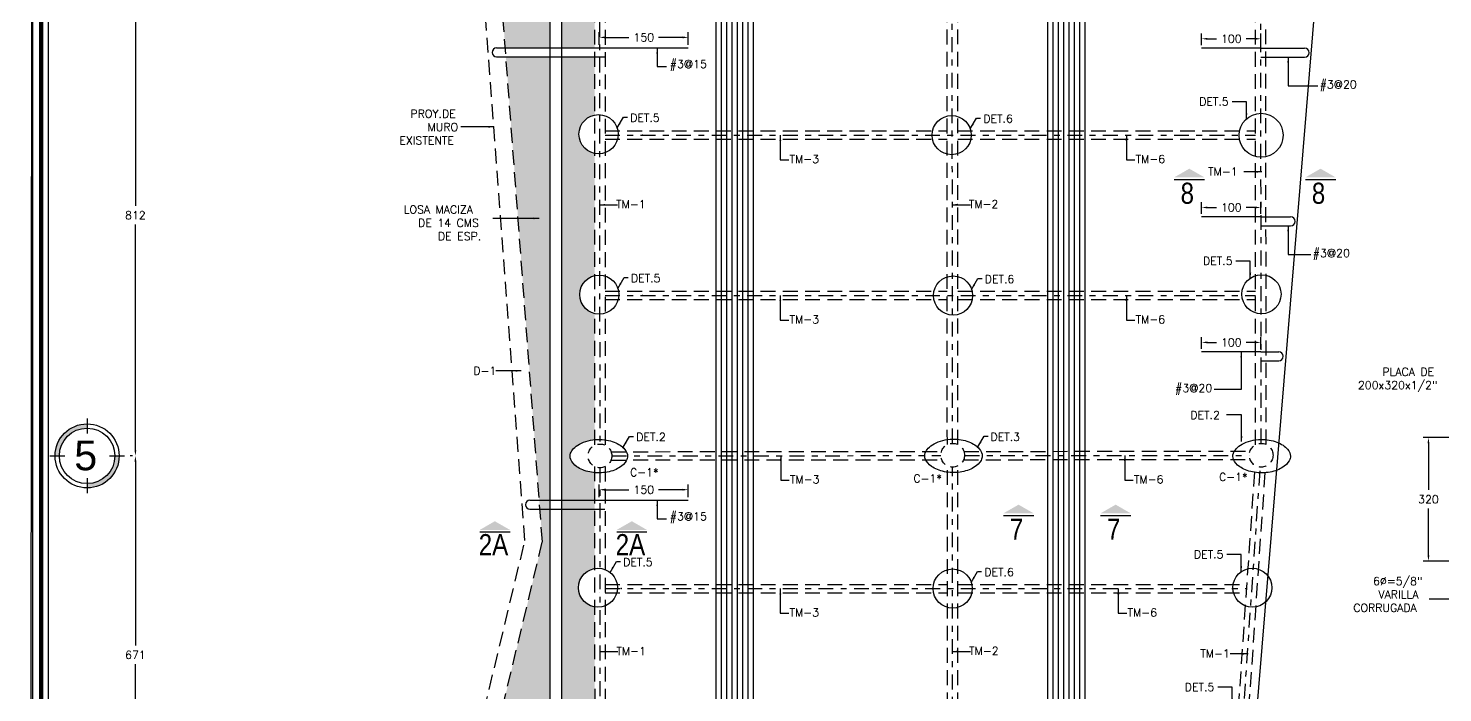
# Model space of a CAD drawing. Header units: millimetres. Extents: x -478 to -58, y -79 to 80.
# Drawn here: x -434.82 to -410.95, y 27.84 to 39.04 of the extents above; entities that cross this region are included whole.
import ezdxf
from ezdxf.enums import TextEntityAlignment as Align

# ---------------------------------------------------------------- set-up
doc = ezdxf.new("R2010")
doc.units = ezdxf.units.MM
doc.header["$MEASUREMENT"] = 0
for name, pattern in [('DASHDOT2', [0.5, 0.25, -0.125, 0, -0.125]), ('HIDDEN', [0.375, 0.25, -0.125]), ('HIDDEN2', [0.1875, 0.125, -0.0625])]:
    doc.linetypes.add(name, pattern=pattern)
doc.layers.get('Defpoints').update_dxf_attribs({"color": 71})
for name, color, linetype in [('ACERO', 40, 'Continuous'), ('Castillos', 1, 'Continuous'), ('COLUMNAS', 7, 'Continuous'), ('L1', 1, 'Continuous'), ('proyecciones', 2, 'HIDDEN2'), ('texto', 5, 'Continuous'), ('trabes', 9, 'DASHDOT2')]:
    doc.layers.add(name, color=color, linetype=linetype)
doc.layers.add('cajones', color=150, linetype='Continuous', lineweight=0)
doc.styles.add('ARIAL', font='arial.ttf')
doc.styles.add('GRAN', font='swissck.ttf', dxfattribs={"height": 0.3})
doc.styles.add('PEQ', font='simplex.shx', dxfattribs={"height": 0.09})
doc.styles.add('ROMANS', font='simplex.shx')
doc.styles.get("Standard").update_dxf_attribs({"font": 'simplex.shx'})
doc.dimstyles.new('STANDARD$0', dxfattribs={"dimtxt": 0.135, "dimasz": 0.095, "dimexe": 0.09, "dimexo": 0.05, "dimgap": 0.09, "dimtad": 0, "dimtih": 1, "dimtoh": 1, "dimdec": 0, "dimlfac": 100, "dimzin": 0, "dimdsep": 46, "dimtxsty": 'ROMANS', "dimcen": 0.09, "dimclrd": 1, "dimclre": 1, "dimclrt": 5, "dimadec": 0, "dimazin": 0, "dimtfac": 1, "dimtdec": 0, "dimtofl": 0, "dimtmove": 0, "dimatfit": 1, "dimfxl": 1, "dimtolj": 1, "dimtzin": 0, "dimarcsym": 0})

# ---------------------------------------------------------------- blocks, each defined once
blk = doc.blocks.new('EJES CREADOS')
h = blk.add_hatch(color=3)
h.paths.add_polyline_path([(-374.2394828664934, 17.48784504634308), (-374.1674828664934, 17.48784504634308, -0.4142135623730951), (-373.6994828664934, 17.95584504634306), (-373.6994828664934, 18.02784504634306, 0.4142135623730951)])
h.paths.add_polyline_path([(-373.1594828664935, 17.48784504634308), (-373.2314828664935, 17.48784504634308, -0.4142135623730951), (-373.6994828664934, 17.01984504634309), (-373.6994828664934, 16.94784504634309, 0.4142135623730951)])
at = {"color": 3}
for points in [[(-373.6994828664934, 18.11784504634306), (-373.6994828664934, 17.86584504634307)], [(-374.3294828664934, 17.48784504634308), (-374.0774828664934, 17.48784504634308)], [(-373.3214828664935, 17.48784504634308), (-373.0694828664934, 17.48784504634308)], [(-373.6994828664934, 17.10984504634309), (-373.6994828664934, 16.85784504634309)]]:
    blk.add_lwpolyline(points, dxfattribs=at)
for radius in [0.5399999999999854, 0.4679999999999873]:
    blk.add_circle((-373.6994828664934, 17.48784504634308), radius, dxfattribs=at)
blk = doc.blocks.new('*D381')
at = {"layer": 'COLUMNAS', "color": 1, "lineweight": -2}
for p, q in [((-433.05783607848, 39.94816406046516), (-433.0978360784801, 39.94816406046516)), ((-433.0078360784801, 39.85316406046516), (-433.0078360784801, 36.04805541471283)), ((-433.0078360784801, 31.9279467689605), (-433.0078360784801, 35.73305541471283)), ((-433.0578360784801, 31.8329467689605), (-433.0978360784801, 31.8329467689605))]:
    blk.add_line(p, q, dxfattribs=at)
at = {"layer": 'COLUMNAS', "color": 1}
for points in [[(-433.0236694118134, 39.85316406046516), (-432.9920027451468, 39.85316406046516), (-433.0078360784801, 39.94816406046516)], [(-433.0236694118134, 31.9279467689605), (-432.9920027451468, 31.9279467689605), (-433.0078360784801, 31.8329467689605)]]:
    blk.add_solid(points, dxfattribs=at)
at = {"layer": 'Defpoints', "color": 0}
for p in [(-433.00783607848, 39.94816406046516), (-433.0078360784801, 31.8329467689605), (-433.0078360784801, 31.8329467689605)]:
    blk.add_point(p, dxfattribs=at)
at = {"layer": 'COLUMNAS', "color": 5, "insert": (-433.0078360784801, 35.89055541471276), "char_height": 0.135, "attachment_point": 5, "style": 'ROMANS'}
blk.add_mtext('\\A1;812', dxfattribs=at)
blk = doc.blocks.new('*D383')
at = {"layer": 'COLUMNAS', "color": 1, "lineweight": -2}
for p, q in [((-433.0578360784801, 31.83294676896049), (-433.0978360784801, 31.83294676896049)), ((-433.0078360784801, 31.73794676896049), (-433.0078360784801, 28.63362213334856)), ((-433.0078360784801, 25.21429749773662), (-433.0078360784801, 28.31862213334856)), ((-432.9578360784802, 25.11929749773662), (-432.9178360784801, 25.11929749773662))]:
    blk.add_line(p, q, dxfattribs=at)
at = {"layer": 'COLUMNAS', "color": 1}
for points in [[(-433.0236694118134, 31.73794676896049), (-432.9920027451468, 31.73794676896049), (-433.0078360784801, 31.83294676896049)], [(-433.0236694118134, 25.21429749773662), (-432.9920027451468, 25.21429749773662), (-433.0078360784801, 25.11929749773662)]]:
    blk.add_solid(points, dxfattribs=at)
at = {"layer": 'Defpoints', "color": 0}
for p in [(-433.0078360784801, 31.83294676896049), (-433.0078360784801, 31.83294676896049), (-433.0078360784802, 25.11929749773662)]:
    blk.add_point(p, dxfattribs=at)
at = {"layer": 'COLUMNAS', "color": 5, "insert": (-433.0078360784801, 28.47612213334849), "char_height": 0.135, "attachment_point": 5, "style": 'ROMANS'}
blk.add_mtext('\\A1;671', dxfattribs=at)
blk = doc.blocks.new('*D392')
at = {"layer": 'Defpoints', "color": 0}
for p in [(-425.1805707107032, 38.71236184229201), (-423.6805707107032, 38.8905406461275), (-423.6805707107032, 38.71236184229201)]:
    blk.add_point(p, dxfattribs=at)
at = {"layer": 'L1', "color": 1, "lineweight": -2}
for p, q in [((-425.1805707107032, 38.76236184229201), (-425.1805707107032, 38.98054064612751)), ((-423.6805707107032, 38.76236184229201), (-423.6805707107032, 38.98054064612751)), ((-425.0855707107032, 38.8905406461275), (-424.6812849964175, 38.8905406461275)), ((-423.7755707107032, 38.8905406461275), (-424.1798564249889, 38.8905406461275))]:
    blk.add_line(p, q, dxfattribs=at)
at = {"layer": 'L1', "color": 1}
for points in [[(-425.0855707107032, 38.90637397946084), (-425.0855707107032, 38.87470731279417), (-425.1805707107032, 38.8905406461275)], [(-423.7755707107032, 38.90637397946084), (-423.7755707107032, 38.87470731279417), (-423.6805707107032, 38.8905406461275)]]:
    blk.add_solid(points, dxfattribs=at)
at = {"layer": 'L1', "color": 5, "insert": (-424.4305707107032, 38.8905406461275), "char_height": 0.135, "attachment_point": 5, "style": 'ROMANS'}
blk.add_mtext('\\A1;150', dxfattribs=at)
blk = doc.blocks.new('*D393')
at = {"layer": 'Defpoints', "color": 0}
for p in [(-425.1805707107032, 31.08438594782677), (-423.6805707107032, 31.26256475166226), (-423.6805707107032, 31.08438594782677)]:
    blk.add_point(p, dxfattribs=at)
at = {"layer": 'L1', "color": 1, "lineweight": -2}
for p, q in [((-425.1805707107032, 31.13438594782677), (-425.1805707107032, 31.35256475166226)), ((-423.6805707107032, 31.13438594782677), (-423.6805707107032, 31.35256475166226)), ((-425.0855707107032, 31.26256475166226), (-424.6812849964175, 31.26256475166226)), ((-423.7755707107032, 31.26256475166226), (-424.1798564249889, 31.26256475166226))]:
    blk.add_line(p, q, dxfattribs=at)
at = {"layer": 'L1', "color": 1}
for points in [[(-425.0855707107032, 31.27839808499559), (-425.0855707107032, 31.24673141832893), (-425.1805707107032, 31.26256475166226)], [(-423.7755707107032, 31.27839808499559), (-423.7755707107032, 31.24673141832893), (-423.6805707107032, 31.26256475166226)]]:
    blk.add_solid(points, dxfattribs=at)
at = {"layer": 'L1', "color": 5, "insert": (-424.4305707107032, 31.26256475166226), "char_height": 0.135, "attachment_point": 5, "style": 'ROMANS'}
blk.add_mtext('\\A1;150', dxfattribs=at)
blk = doc.blocks.new('*D394')
at = {"layer": 'Defpoints', "color": 0}
for p in [(-415.0180444273721, 38.86714430112147), (-415.0180444273721, 38.70770953128747), (-414.0180444273721, 38.70770953128747)]:
    blk.add_point(p, dxfattribs=at)
at = {"layer": 'L1', "color": 1, "lineweight": -2}
for p, q in [((-415.0180444273721, 38.75770953128747), (-415.0180444273721, 38.95714430112147)), ((-414.0180444273721, 38.75770953128747), (-414.0180444273721, 38.95714430112147)), ((-414.9230444273721, 38.86714430112147), (-414.7687587130864, 38.86714430112147)), ((-414.1130444273721, 38.86714430112147), (-414.2673301416578, 38.86714430112147))]:
    blk.add_line(p, q, dxfattribs=at)
at = {"layer": 'L1', "color": 1}
for points in [[(-414.9230444273721, 38.8829776344548), (-414.9230444273721, 38.85131096778814), (-415.0180444273721, 38.86714430112147)], [(-414.1130444273721, 38.8829776344548), (-414.1130444273721, 38.85131096778814), (-414.0180444273721, 38.86714430112147)]]:
    blk.add_solid(points, dxfattribs=at)
at = {"layer": 'L1', "color": 5, "insert": (-414.5180444273721, 38.86714430112147), "char_height": 0.135, "attachment_point": 5, "style": 'ROMANS'}
blk.add_mtext('\\A1;100', dxfattribs=at)
blk = doc.blocks.new('*D395')
at = {"layer": 'Defpoints', "color": 0}
for p in [(-415.0180444273721, 36.02214662227084), (-415.0180444273721, 35.86271185243684), (-414.0180444273721, 35.86271185243684)]:
    blk.add_point(p, dxfattribs=at)
at = {"layer": 'L1', "color": 1, "lineweight": -2}
for p, q in [((-415.0180444273721, 35.91271185243684), (-415.0180444273721, 36.11214662227084)), ((-414.0180444273721, 35.91271185243684), (-414.0180444273721, 36.11214662227084)), ((-414.9230444273721, 36.02214662227084), (-414.7687587130864, 36.02214662227084)), ((-414.1130444273721, 36.02214662227084), (-414.2673301416578, 36.02214662227084))]:
    blk.add_line(p, q, dxfattribs=at)
at = {"layer": 'L1', "color": 1}
for points in [[(-414.9230444273721, 36.03797995560417), (-414.9230444273721, 36.00631328893751), (-415.0180444273721, 36.02214662227084)], [(-414.1130444273721, 36.03797995560417), (-414.1130444273721, 36.00631328893751), (-414.0180444273721, 36.02214662227084)]]:
    blk.add_solid(points, dxfattribs=at)
at = {"layer": 'L1', "color": 5, "insert": (-414.5180444273721, 36.02214662227084), "char_height": 0.135, "attachment_point": 5, "style": 'ROMANS'}
blk.add_mtext('\\A1;100', dxfattribs=at)
blk = doc.blocks.new('*D396')
at = {"layer": 'Defpoints', "color": 0}
for p in [(-415.0180444273721, 33.74659745781944), (-415.0180444273721, 33.58716268798544), (-414.0180444273721, 33.58716268798544)]:
    blk.add_point(p, dxfattribs=at)
at = {"layer": 'L1', "color": 1, "lineweight": -2}
for p, q in [((-415.0180444273721, 33.63716268798544), (-415.0180444273721, 33.83659745781944)), ((-414.9230444273721, 33.74659745781944), (-414.7687587130864, 33.74659745781944)), ((-414.1130444273721, 33.74659745781944), (-414.2673301416578, 33.74659745781944)), ((-414.0180444273721, 33.63716268798544), (-414.0180444273721, 33.83659745781944))]:
    blk.add_line(p, q, dxfattribs=at)
at = {"layer": 'L1', "color": 1}
for points in [[(-414.9230444273721, 33.76243079115277), (-414.9230444273721, 33.73076412448611), (-415.0180444273721, 33.74659745781944)], [(-414.1130444273721, 33.76243079115277), (-414.1130444273721, 33.73076412448611), (-414.0180444273721, 33.74659745781944)]]:
    blk.add_solid(points, dxfattribs=at)
at = {"layer": 'L1', "color": 5, "insert": (-414.5180444273721, 33.74659745781944), "char_height": 0.135, "attachment_point": 5, "style": 'ROMANS'}
blk.add_mtext('\\A1;100', dxfattribs=at)
blk = doc.blocks.new('*D400')
at = {"layer": 'Defpoints', "color": 0}
for p in [(-410.5028063159405, 32.14130656630766), (-411.1915435098649, 30.05997505722191), (-410.5028063159405, 30.05997505722191)]:
    blk.add_point(p, dxfattribs=at)
at = {"layer": 'L1', "color": 1, "lineweight": -2}
for p, q in [((-410.5528063159405, 32.14130656630766), (-411.2815435098649, 32.14130656630766)), ((-411.1915435098649, 32.04630656630766), (-411.1915435098649, 31.25814081176479)), ((-411.1915435098649, 30.15497505722191), (-411.1915435098649, 30.94314081176479)), ((-410.5528063159405, 30.05997505722191), (-411.2815435098649, 30.05997505722191))]:
    blk.add_line(p, q, dxfattribs=at)
at = {"layer": 'L1', "color": 1}
for points in [[(-411.2073768431982, 32.04630656630766), (-411.1757101765316, 32.04630656630766), (-411.1915435098649, 32.14130656630766)], [(-411.2073768431982, 30.15497505722191), (-411.1757101765316, 30.15497505722191), (-411.1915435098649, 30.05997505722191)]]:
    blk.add_solid(points, dxfattribs=at)
at = {"layer": 'L1', "color": 5, "insert": (-411.1915435098649, 31.10064081176472), "char_height": 0.135, "attachment_point": 5, "style": 'ROMANS'}
blk.add_mtext('\\A1;320', dxfattribs=at)

msp = doc.modelspace()

# ---------------------------------------------------------------- hatches: boundary and pattern name
at = {"layer": 'L1'}
h = msp.add_hatch(dxfattribs=at)
h.set_pattern_fill('AR-CONC', color=256, scale=0.1, style=0)
h.set_pattern_definition([(49.99999999999999, (-0.1612636065197535, 0), (0.7172601826007535, -0.06275213498259512), [0.07500000000000001, -0.8250000000000001]), (355, (-0.1612636065197535, 0), (-0.138751333613, 0.7521921337000119), [0.06, -0.66]), (100.4514, (-0.1014919265197535, -0.00522934), (0.5785093817140216, 0.6894395420609536), [0.06374019000000002, -0.701142112]), (46.18420000000002, (-0.1612636065197535, 0.2), (1.067241048625645, -0.1655190143290181), [0.1125, -1.2375]), (96.63559999999998, (-0.07232686151975347, 0.186206693), (0.9346627055487033, 0.9741178709004418), [0.09561028799999999, -1.051713]), (351.1842, (-0.1612636065197535, 0.2), (0.9346619451336272, 0.9741186009253247), [0.09000000000000001, -0.9900000000000001]), (21, (-0.06126360651975346, 0.15), (0.5969070521184617, -0.4026188906653388), [0.07500000000000001, -0.8250000000000001]), (326.0000000000001, (-0.06126360651975346, 0.15), (0.2433153319215817, 0.7251500450468531), [0.06, -0.66]), (71.4514, (-0.01152137351975346, 0.116448394), (0.84022262858149, 0.3225304967099524), [0.06374019000000002, -0.701142112]), (37.50000000000001, (-0.1612636065197535, 0), (0.01215985531729067, 0.3328938538313115), [0, -0.652, 0, -0.67, 0, -0.6625000000000001]), (7.499999999999999, (-0.1612636065197535, 0), (0.2630695374421486, 0.3944117118823602), [0, -0.382, 0, -0.637, 0, -0.2525]), (327.5, (-0.3842636065197534, 0), (0.5338224361724091, -0.0225548717343798), [0, -0.25, 0, -0.78, 0, -1.035]), (317.5, (-0.4842636065197535, 0), (0.5831861693423862, 0.1001049823323176), [0, -0.325, 0, -0.518, 0, -0.735])])
h.paths.add_polyline_path([(-426.0169411465677, 47.95770437612885), (-427.4633427827466, 47.95770437612885), (-427.1907883471785, 44.33479407019369), (-426.0169411465677, 44.33479407019369)])
h.paths.add_polyline_path([(-426.0169411465677, 44.18479407019369), (-427.1795037273886, 44.18479407019369), (-426.960733658268, 41.27680860154608), (-426.0169411465677, 41.27680860154608)])
h.paths.add_polyline_path([(-426.0169411465677, 41.07680860154608), (-426.9456874985482, 41.07680860154608), (-426.7678082806046, 38.71236184229202), (-426.0169411465677, 38.71236184229202)])
h.paths.add_polyline_path([(-426.0169411465677, 38.56236184229202), (-426.7565236608148, 38.56236184229202), (-426.1412650850307, 30.38408130770142), (-426.8154494350384, 27.58171223548959), (-426.0169411465678, 26.31711100692837)])
h.paths.add_polyline_path([(-425.2622063230396, 42.37105192225515, -0.3466050664743526), (-425.5149806422088, 42.69188863184466, -0.3464918952592939), (-425.2623359823476, 43.0126941046035), (-425.2625728334689, 44.18479407019369), (-425.8169411465678, 44.18479407019369), (-425.8169411465678, 41.27680860154608), (-425.2619852047347, 41.27680860154608)])
edge = h.paths.add_edge_path()
edge.add_spline(control_points=[(-425.263278082796, 47.67484606091408), (-425.2903860317261, 47.67739852156493), (-425.3171077260199, 47.68137049174678), (-425.4274879496137, 47.7043504471656), (-425.503376558259, 47.73633167783564), (-425.6127246341741, 47.81292877168009), (-425.6466548602056, 47.85583707004616), (-425.6716338595331, 47.91732897215957), (-425.6757448655524, 47.93741330537405), (-425.6749589995862, 47.95770437612886)], knot_values=[3.119147268798081, 3.119147268798081, 3.119147268798081, 3.119147268798081, 3.273796035893452, 3.273796035893452, 3.777693482829334, 3.777693482829334, 4.281590929765216, 4.281590929765216, 4.572443969198316, 4.572443969198316, 4.572443969198316, 4.572443969198316], degree=3, periodic=0)
edge.add_line((-425.6749589995862, 47.95770437612885), (-425.8169411465678, 47.95770437612885))
edge.add_line((-425.8169411465678, 47.95770437612885), (-425.8169411465678, 44.33479407019369))
edge.add_line((-425.8169411465678, 44.33479407019369), (-425.2626031445936, 44.33479407019368))
edge.add_line((-425.2626031445936, 44.33479407019368), (-425.2627314315746, 44.96964504790763))
edge.add_arc((-425.1896912908488, 45.29146042641331), 0.33, 180, 257.2126168001452, ccw=False)
edge.add_arc((-425.1896912908488, 45.29146042641331), 0.3300000000000001, 102.81053919309909, 180, ccw=False)
edge.add_line((-425.2628614867518, 45.61324625958736), (-425.2632780828093, 47.6748460609162))
edge = h.paths.add_edge_path()
edge.add_spline(control_points=[(-425.2616594823228, 39.66491329074843), (-425.2893221703133, 39.66745892977841), (-425.3165916596635, 39.6714810109034), (-425.4274875058471, 39.69456831330648), (-425.5033761144924, 39.72654954397652), (-425.6127241904074, 39.80314663782097), (-425.6466544164389, 39.84605493618704), (-425.6783293992268, 39.92403063551312), (-425.6790678824063, 39.95575571870857), (-425.6476021521371, 40.04352855802365), (-425.5989659963003, 40.10231720989344), (-425.4471986951149, 40.18534713946264), (-425.3568342118189, 40.2124006800701), (-425.2617719714743, 40.22158582846924)], knot_values=[1.707664916869713, 1.707664916869713, 1.707664916869713, 1.707664916869713, 1.865389971485425, 1.865389971485425, 2.369287418421307, 2.369287418421307, 2.87318486535719, 2.87318486535719, 3.377082312293072, 3.377082312293072, 4.033430161385531, 4.033430161385531, 4.575520256718658, 4.575520256718658, 4.575520256718658, 4.575520256718658], degree=3, periodic=0)
edge.add_line((-425.2617719714743, 40.22158582846924), (-425.2619447899017, 41.07680860154608))
edge.add_line((-425.2619447899017, 41.07680860154608), (-425.8169411465678, 41.07680860154608))
edge.add_line((-425.8169411465678, 41.07680860154608), (-425.8169411465678, 38.71236184229202))
edge.add_line((-425.8169411465678, 38.71236184229202), (-425.2614669962981, 38.71236184229202))
edge.add_line((-425.2614669962981, 38.71236184229202), (-425.2616594823363, 39.66491329075052))
edge = h.paths.add_edge_path()
edge.add_line((-425.2614366851734, 38.56236184229202), (-425.8169411465678, 38.56236184229202))
edge.add_line((-425.8169411465678, 38.56236184229202), (-425.8169411465678, 26.00037009219516))
edge.add_line((-425.8169411465678, 26.00037009219516), (-425.6948027900407, 25.8069390183431))
edge.add_line((-425.6948027900407, 25.8069390183431), (-425.6948027900407, 26.11929749773651))
edge.add_line((-425.6948027900407, 26.11929749773651), (-425.2589222633408, 26.11929749773651))
edge.add_line((-425.2589222633408, 26.11929749773651), (-425.2591144634607, 27.07043402839814))
edge.add_arc((-425.1242178042262, 27.37160323553489), 0.33, 180, 245.87192160469812, ccw=False)
edge.add_arc((-425.1242178042262, 27.37160323553489), 0.33, 114.1512343885509, 180, ccw=False)
edge.add_line((-425.2592361694709, 27.67271789981856), (-425.2595618340317, 29.28432699146773))
edge.add_arc((-425.2038241804074, 29.60958583295931), 0.33, 179.9999999999994, 260.2760159624766, ccw=False)
edge.add_arc((-425.2038241804074, 29.60958583295931), 0.33, 99.74714003077719, 180.0000000000006, ccw=False)
edge.add_line((-425.2596932822918, 29.93482212160901), (-425.2600195267124, 31.54930075264201))
edge.add_spline(control_points=[(-425.2600195266987, 31.5493007526399), (-425.2882443301892, 31.55183719677094), (-425.3160692791782, 31.55590888179963), (-425.4274873544153, 31.57910490658049), (-425.5033759630606, 31.61108613725053), (-425.6127240389757, 31.68768323109498), (-425.6466542650072, 31.73059152946105), (-425.678329247795, 31.80856722878713), (-425.6790677309745, 31.84029231198258), (-425.6476020007053, 31.92806515129767), (-425.5989658448685, 31.98685380316746), (-425.446803942875, 32.07009961374032), (-425.355794495863, 32.09724793887636), (-425.2601320776346, 32.10627904047882)], knot_values=[1.704548932216509, 1.704548932216509, 1.704548932216509, 1.704548932216509, 1.865389689580872, 1.865389689580872, 2.369287136516754, 2.369287136516754, 2.873184583452637, 2.873184583452637, 3.377082030388519, 3.377082030388519, 4.033429879480978, 4.033429879480978, 4.578635959467308, 4.578635959467308, 4.578635959467308, 4.578635959467308], degree=3, periodic=0)
edge.add_line((-425.2601320776346, 32.10627904047882), (-425.2605617164176, 34.23242309164268))
edge.add_arc((-425.1818977717951, 34.55291019562104), 0.33, 180, 256.209313829293, ccw=False)
edge.add_arc((-425.1818977717951, 34.55291019562104), 0.33, 103.81384216395662, 180, ccw=False)
edge.add_line((-425.2606912343156, 34.87336548152538), (-425.2611077788537, 36.93471032921813))
edge.add_arc((-425.1940376946216, 37.25782269945658), 0.33, 180, 258.2733535145001, ccw=False)
edge.add_arc((-425.1940376946216, 37.25782269945658), 0.33, 101.7498024787447, 180, ccw=False)
edge.add_line((-425.2612383586954, 37.58090793704574), (-425.2614366851734, 38.56236184229202))
h.paths.add_polyline_path([(-426.5722470408248, 47.45468933142479), (-426.1318898979675, 47.45468933142479), (-426.1318898979675, 47.65718933142491), (-426.5722470408248, 47.65718933142491)], flags=24)

# ---------------------------------------------------------------- linework, layer by layer
at = {"layer": 'ACERO'}
for p, q in [((-426.0169411465677, 47.95770437612885), (-426.0169411465678, 26.00787104018249)), ((-425.8169411465678, 47.95770437612885), (-425.8169411465678, 26.00787104018249)), ((-426.9142177866065, 38.71236184229202), (-423.6805707107032, 38.71236184229201)), ((-414.0180444273721, 38.70770953128747), (-415.0180444273721, 38.70770953128747)), ((-414.0180444273721, 38.70770953128747), (-413.2804853893632, 38.70770953128747)), ((-426.9142177866065, 38.56236184229202), (-425.0855728398809, 38.56236184229202)), ((-414.0180444273721, 38.55770953128747), (-413.2804853893632, 38.55770953128747)), ((-414.0180444273721, 35.86271185243684), (-415.0180444273721, 35.86271185243684)), ((-414.0180444273721, 35.86271185243684), (-413.5167744250485, 35.86271185243684)), ((-414.0180444273721, 35.71271185243684), (-413.5167744250485, 35.71271185243684)), ((-414.0180444273721, 33.58716268798544), (-415.0180444273721, 33.58716268798544)), ((-414.0180444273721, 33.58716268798544), (-413.7174656242035, 33.58716268798544)), ((-414.0180444273721, 33.43716268798544), (-413.7174656242035, 33.43716268798544)), ((-426.3519434563982, 31.08438594782677), (-423.6805707107032, 31.08438594782677)), ((-426.3519434563982, 30.93438594782678), (-425.0855728398809, 30.93438594782678))]:
    msp.add_line(p, q, dxfattribs=at)
for centre, radius, start, end in [((-426.9142177866065, 38.63736184229202), 0.07499999999999574, 90, 270), ((-413.2804853893632, 38.63270953128747), 0.07500000000000284, 270, 90), ((-413.5167744250485, 35.78771185243684), 0.07500000000000284, 270, 90), ((-413.7174656242035, 33.51216268798544), 0.07500000000000284, 270, 90), ((-426.3519434563982, 31.00938594782678), 0.07499999999999574, 90, 270)]:
    msp.add_arc(centre, radius, start, end, dxfattribs=at)
at = {"layer": 'cajones'}
msp.add_line((-434.7735776582199, 27.53701661442631), (-434.7409343745917, 60.03703856467735), dxfattribs=at)
at = {"layer": 'COLUMNAS'}
for p in [(-424.4537098328519, 37.24362645973835), (-424.4527432288768, 34.53858705524708), (-424.8132938728828, 29.59526269258535)]:
    msp.add_point(p, dxfattribs=at)
at = {"layer": 'L1'}
for p, q in [((-411.0566197216659, 64.2863821133086), (-415.3814559943577, 11.89485123120711)), ((-417.5311845707047, 63.99375217088749), (-417.5311845707174, 14.6889361018192)), ((-417.4411845707164, 63.99375217088749), (-417.44118457067, 14.54640269011418)), ((-417.1711845707083, 63.99375217088746), (-417.1711845707372, 14.11880245533166)), ((-417.081184570708, 63.99375217088745), (-417.0811845707213, 13.9762690436766)), ((-423.126253703672, 48.05819230954549), (-423.1262537036784, 23.54987267765378)), ((-423.0362537036647, 48.05819230954548), (-423.0362537036414, 23.40733926596561)), ((-422.7662537036807, 48.05819230954548), (-422.7662537036952, 22.97973903116157)), ((-422.6762537036755, 48.05819230954548), (-422.6762537036821, 22.83720561951113))]:
    msp.add_line(p, q, dxfattribs=at)
at = {"layer": 'L1', "color": 3}
for p, q in [((-417.6211845707049, 63.99375217088749), (-417.6211845707338, 14.83146951347495)), ((-417.3511845707157, 63.99375217088748), (-417.3511845706742, 14.40386927849144)), ((-417.2611845707114, 63.99375217088748), (-417.261184570714, 14.26133586692465)), ((-416.9911845707199, 63.99375217088745), (-416.9911845706725, 13.83373563196982)), ((-423.2162537036775, 48.05819230954548), (-423.2162537036915, 23.69240608930442)), ((-422.9462537036656, 48.05819230954549), (-422.946253703645, 23.26480585434158)), ((-422.8562537036753, 48.05819230954548), (-422.8562537036767, 23.12227244276207)), ((-422.5862537036679, 48.05819230954549), (-422.5862537036441, 22.69467220782106))]:
    msp.add_line(p, q, dxfattribs=at)
at = {"layer": 'L1', "linetype": 'HIDDEN'}
for p, q in [((-425.2616807786441, 39.77030186335547), (-425.2601129467563, 32.01160648101391)), ((-425.0846801946049, 39.76737991077196), (-425.0831132309527, 32.01298114698443)), ((-419.3089452630397, 32.02247714660214), (-419.3104506588614, 39.78152861377499)), ((-419.1309455143066, 32.02374290671715), (-419.1324501286978, 39.77876675602622)), ((-414.1076601001121, 32.02061147131741), (-414.1111930099093, 39.78454850906623)), ((-413.9306624979378, 32.02591592462129), (-413.9341889902195, 39.77574980388248)), ((-425.0841843544262, 37.31362645973835), (-419.309971841366, 37.31362645973835)), ((-419.1319718470525, 37.31362645973835), (-414.1100686390297, 37.31362645973835)), ((-414.0171801535913, 37.31362645973834), (-414.0171367564898, 37.31362645973835)), ((-425.1767510196538, 37.17362645973835), (-425.1767133138219, 37.17362645973835)), ((-425.0841560640432, 37.17362645973835), (-419.3099446788428, 37.17362645973835)), ((-419.1319446845293, 37.17362645973835), (-414.1100049332875, 37.17362645973836)), ((-425.0836377358483, 34.60858705524708), (-419.3094470149701, 34.60858705524709)), ((-419.1314470206567, 34.60858705524709), (-414.1088377351509, 34.60858705524709)), ((-414.0155031411659, 34.60858705524709), (-414.0154597440645, 34.60858705524709)), ((-425.1752939373551, 34.46858705524708), (-425.1752562315232, 34.46858705524708)), ((-425.0836094454652, 34.46858705524708), (-419.3094198524469, 34.46858705524708)), ((-419.1314198581335, 34.46858705524708), (-414.1087740294087, 34.46858705524708)), ((-424.9829288635584, 31.90310343754858), (-419.4082374055761, 31.90776592012048)), ((-424.9828117723549, 31.76310348651413), (-419.403570434562, 31.76776977445095)), ((-419.0336458973339, 31.76807916676813), (-414.2004228624375, 31.77212151033749)), ((-419.0292131087267, 31.9080829231675), (-414.2018341795533, 31.91212037892537)), ((-425.2600407343937, 31.65425074149259), (-425.2587757595715, 25.39429749773651)), ((-425.0830404774765, 31.65294760977081), (-425.0817757659835, 25.39429749773651)), ((-419.3076824990119, 20.09304970366369), (-419.308876004365, 31.66550683105745)), ((-419.1296825135867, 20.09304970366369), (-419.1308757778723, 31.66431014135361)), ((-414.5509633842163, 25.33096224694905), (-414.1144006303543, 31.67115885717968)), ((-414.3743814938936, 25.3188034637029), (-413.9378187400315, 31.65900007393357)), ((-425.0826388177074, 29.66526269258535), (-419.308487920953, 29.66526269258535)), ((-419.1304879266395, 29.66526269258535), (-414.2525193051228, 29.66526269258535)), ((-425.172631192253, 29.52526269258535), (-425.1725934864213, 29.52526269258535)), ((-425.0826105273243, 29.52526269258535), (-419.3084607584298, 29.52526269258535)), ((-419.1304607641164, 29.52526269258535), (-414.2621591931733, 29.52526269258535))]:
    msp.add_line(p, q, dxfattribs=at)
at = {"layer": 'L1', "color": 3}
for centre, radius in [((-425.1940376946216, 37.25782269945658), 0.33), ((-419.2358719384025, 37.2418795029704), 0.33), ((-414.0146635238498, 37.23997418860927), 0.3708295835622266), ((-425.1818977717951, 34.55291019562104), 0.33), ((-419.2116287684774, 34.53684009847913), 0.33), ((-414.008922089384, 34.55891424167901), 0.33), ((-425.2038241804074, 29.60958583295931), 0.33), ((-419.2190615705782, 29.59526269258535), 0.33), ((-414.1624987867152, 29.60958583295931), 0.33)]:
    msp.add_circle(centre, radius, dxfattribs=at)
for points in [[(-424.703839719882, 31.82778762632218), (-424.703839719882, 31.86535728967216), (-424.7174837194617, 31.90533177103536), (-424.7921631612772, 31.99155159623481), (-424.8544957395715, 32.0347776849492), (-425.0116518759493, 32.09469907331651), (-425.1068547010532, 32.11077881312524), (-425.3177766281154, 32.10787494894677), (-425.4327292163323, 32.07779971477935), (-425.5989658448685, 31.98685380316746), (-425.6476020007053, 31.92806515129767), (-425.6790677309745, 31.84029231198258), (-425.678329247795, 31.80856722878713), (-425.6466542650072, 31.73059152946105), (-425.6127240389757, 31.68768323109498), (-425.5033759630606, 31.61108613725053), (-425.4274873544153, 31.57910490658049), (-425.2585688740533, 31.54393792628503), (-425.1656086905229, 31.5414779374459), (-424.9913609312902, 31.56646003245666), (-424.9114230927506, 31.59435249208829), (-424.7880526871035, 31.66688907919443), (-424.7464252131774, 31.71029476046833), (-424.7100302273559, 31.77697622233977), (-424.703839719882, 31.80276896272093), (-424.703839719882, 31.82778762632218)], [(-418.7194764595071, 31.83279274447438), (-418.7194764595071, 31.87036240782436), (-418.7331204590868, 31.91033688918756), (-418.8077999009024, 31.99655671438701), (-418.8701324791966, 32.0397828031014), (-419.0272886155744, 32.0997041914687), (-419.1224914406783, 32.11578393127744), (-419.3334133677405, 32.11288006709897), (-419.4483659559574, 32.08280483293154), (-419.6146025844936, 31.99185892131965), (-419.6632387403304, 31.93307026944986), (-419.6947044705996, 31.84529743013478), (-419.6939659874201, 31.81357234693932), (-419.6622910046323, 31.73559664761325), (-419.6283607786008, 31.69268834924718), (-419.5190127026857, 31.61609125540273), (-419.4431240940405, 31.58411002473269), (-419.2742056136784, 31.54894304443722), (-419.181245430148, 31.5464830555981), (-419.0069976709153, 31.57146515060886), (-418.9270598323757, 31.59935761024049), (-418.8036894267286, 31.67189419734662), (-418.7620619528025, 31.71529987862053), (-418.725666966981, 31.78198134049197), (-418.7194764595071, 31.80777408087313), (-418.7194764595071, 31.83279274447438)], [(-413.5203405287491, 31.82778762632218), (-413.5203405287491, 31.86535728967216), (-413.5339845283287, 31.90533177103536), (-413.6086639701443, 31.99155159623481), (-413.6709965484386, 32.0347776849492), (-413.8281526848164, 32.09469907331651), (-413.9233555099203, 32.11077881312524), (-414.1342774369825, 32.10787494894677), (-414.2492300251994, 32.07779971477935), (-414.4154666537356, 31.98685380316746), (-414.4641028095724, 31.92806515129767), (-414.4955685398416, 31.84029231198258), (-414.4948300566621, 31.80856722878713), (-414.4631550738742, 31.73059152946105), (-414.4292248478428, 31.68768323109498), (-414.3198767719277, 31.61108613725053), (-414.2439881632824, 31.57910490658049), (-414.0750696829204, 31.54393792628503), (-413.98210949939, 31.5414779374459), (-413.8078617401573, 31.56646003245666), (-413.7279239016177, 31.59435249208829), (-413.6045534959705, 31.66688907919443), (-413.5629260220445, 31.71029476046833), (-413.526531036223, 31.77697622233977), (-413.5203405287491, 31.80276896272093), (-413.5203405287491, 31.82778762632218)]]:
    msp.add_open_spline(points, degree=3, knots=[0, 0, 0, 0, 0.5311357210367935, 0.5311357210367935, 1.062271442073587, 1.062271442073587, 1.593407163110381, 1.593407163110381, 2.249755012202839, 2.249755012202839, 2.906102861295298, 2.906102861295298, 3.41000030823118, 3.41000030823118, 3.913897755167063, 3.913897755167063, 4.417795202102945, 4.417795202102945, 4.921692649038827, 4.921692649038827, 5.42559009597471, 5.42559009597471, 5.929487542910592, 5.929487542910592, 6.283185307179586, 6.283185307179586, 6.283185307179586, 6.283185307179586], dxfattribs=at)
at = {"layer": 'proyecciones', "ltscale": 2}
for p, q in [((-426.4348223820176, 30.40776395631599), (-427.7551184151644, 47.95770437612885)), ((-426.1412650850307, 30.38408130770142), (-427.4633427827466, 47.95770437612885)), ((-427.1270769005096, 27.53028296361515), (-426.4348223820176, 30.40776395631599)), ((-426.8154494350384, 27.58171223548959), (-426.1412650850307, 30.38408130770142))]:
    msp.add_line(p, q, dxfattribs=at)
at = {"layer": 'proyecciones'}
for centre in [(-425.1702201923823, 31.83294676896037), (-419.2186718008793, 31.84400949678968), (-414.0137892175504, 31.84400949678968)]:
    msp.add_circle(centre, 0.2, dxfattribs=at)
at = {"layer": 'texto'}
for p, q in [((-414.9704983594933, 36.48962874616992), (-415.481746313055, 36.48962874616992)), ((-412.756568728711, 36.48962874616992), (-413.2678166822727, 36.48962874616992)), ((-417.8514439064668, 30.82336744789131), (-418.3626918600285, 30.82336744789131)), ((-416.2132271398833, 30.82336744789131), (-416.7244750934449, 30.82336744789131)), ((-426.6877237709593, 30.5441375482712), (-427.198971724521, 30.5441375482712)), ((-424.3767182254643, 30.5441375482712), (-424.887966179026, 30.5441375482712))]:
    msp.add_line(p, q, dxfattribs=at)
at = {"layer": 'texto', "color": 7}
for points in [[(-478.2415313215774, 1.656152616058421), (-478.2415313215774, 67.4995676160687), (-434.7458813215776, 67.4995676160687), (-434.7458813215776, 1.656152616058421)], [(-434.7458813215776, 1.656152616058421), (-434.7458813215776, 67.4995676160687), (-391.2502313215778, 67.4995676160687), (-391.2502313215778, 1.656152616058421)]]:
    msp.add_lwpolyline(points, close=True, dxfattribs=at)
at = {"layer": 'texto', "const_width": 0.07717515671250001}
msp.add_lwpolyline([(-434.5976493686244, 66.46206831387451), (-434.5976493686244, 2.749407056820814, 0.4142135623730998), (-433.7101350664293, 1.861892754625728), (-392.287730623771, 1.861892754625728, 0.4142135623731054), (-391.4002163215778, 2.749407056820814), (-391.4002163215778, 66.46206831387451, 0.4142135623731034), (-392.287730623771, 67.34958261606869), (-433.7101350664293, 67.34958261606869, 0.4142135623730998)], format="xyb", close=True, dxfattribs=at)
at = {"layer": 'texto'}
msp.add_lwpolyline([(-434.481886633555, 66.46206831387451), (-434.481886633555, 2.749407056820814, 0.4142135623730951), (-433.7101350664293, 1.977655489695167), (-392.287730623771, 1.977655489695167, 0.4142135623730951), (-391.5159790566454, 2.749407056820814), (-391.5159790566454, 66.46206831387451, 0.4142135623730951), (-392.287730623771, 67.23381988099925), (-433.7101350664293, 67.23381988099925, 0.4142135623730951)], format="xyb", close=True, dxfattribs=at)
for points in [[(-414.9704983594933, 36.52956253819016), (-415.2261223362743, 36.67630627706021), (-415.481746313055, 36.52956253819016)], [(-412.756568728711, 36.52956253819016), (-413.0121927054919, 36.67630627706021), (-413.2678166822727, 36.52956253819016)], [(-417.8514439064668, 30.86330123991156), (-418.1070678832478, 31.0100449787816), (-418.3626918600285, 30.86330123991156)], [(-416.2132271398833, 30.86330123991156), (-416.4688511166642, 31.0100449787816), (-416.7244750934449, 30.86330123991156)], [(-426.6877237709593, 30.58407134029144), (-426.9433477477402, 30.73081507916149), (-427.198971724521, 30.58407134029144)], [(-424.3767182254643, 30.58407134029144), (-424.6323422022453, 30.73081507916149), (-424.887966179026, 30.58407134029144)]]:
    msp.add_solid(points, dxfattribs=at)
at = {"layer": 'trabes'}
for p, q in [((-425.1781001843562, 39.74831935644092), (-425.1739442436593, 32.0329120945598)), ((-419.2222161882237, 32.04397808761922), (-419.2261716177803, 39.75936745589667)), ((-414.0139132092453, 32.04400945835482), (-414.0186963618593, 39.75928699752041)), ((-425.0841702092346, 37.24362645973835), (-414.1100367861586, 37.24362645973835)), ((-425.0836235906568, 34.53858705524708), (-414.1088058822799, 34.53858705524708)), ((-424.970220262333, 31.83311404210818), (-419.4185740505298, 31.83775725041899)), ((-419.0187593725695, 31.83809164183455), (-414.2137802005761, 31.84211036319639)), ((-425.1737288170196, 31.63297754744577), (-425.1703683224359, 25.39429749773651)), ((-419.2188716039391, 20.09304970366368), (-419.2220111516103, 31.64403737689119)), ((-414.4612541685664, 25.34548038377967), (-414.0275279556816, 31.6444819371029)), ((-425.0826246725159, 29.59526269258535), (-414.2573392491481, 29.59526269258535))]:
    msp.add_line(p, q, dxfattribs=at)

# ---------------------------------------------------------------- block references
at = {"layer": 'COLUMNAS'}
msp.add_blockref('EJES CREADOS', (-60.12320795851701, 14.34510172261742), dxfattribs=at)

# ---------------------------------------------------------------- texts
at = {"color": 1, "style": 'ARIAL'}
msp.add_attdef('5', text='EJE', height=0.5, dxfattribs=at).set_placement((-433.8464609488341, 31.83693546565816), align=Align.MIDDLE)
at = {"layer": 'L1', "color": 5, "char_height": 0.135, "style": 'ROMANS'}
for insert, attachment_point in [((-412.562702917691, 38.07250043465342), 4), ((-414.5437868072407, 34.85033601611349), 6), ((-414.527536390529, 29.35028619313226), 6), ((-411.2435667011218, 28.33233926585172), 6)]:
    msp.add_mtext('\\A1;', dxfattribs=dict(at, insert=insert, attachment_point=attachment_point))
at = {"layer": 'texto', "style": 'GRAN'}
for s, p in [('8', (-415.3731941472614, 36.08439740457368)), ('8', (-413.159264516479, 36.08439740457368)), ('7', (-418.2541396942349, 30.41813610629507)), ('7', (-416.6159229276513, 30.41813610629507)), ('2A', (-427.2154464202363, 30.15811994510852)), ('2A', (-424.9044408747414, 30.15811994510852))]:
    msp.add_text(s, height=0.3554288246179699, dxfattribs=at).set_placement(p)
at = {"layer": 'texto', "style": 'PEQ'}
for s, insert, char_height, attachment_point in [('#3@15', (-423.9913140203249, 38.41871572553132), 0.1350000000000843, 4), ('#3@20', (-413.0266177557824, 38.07447588125449), 0.1350000000000843, 4), ('TM-3', (-421.9708640651989, 36.83960872522154), 0.1350000000000843, 4), ('TM-6', (-416.132033834569, 36.83960872522114), 0.1350000000000843, 4), ('TM-1', (-414.4120360388069, 36.62767234208191), 0.1350000000000843, 6), ('\\pi-1.3564;LOSA MACIZA\\P\\pi-1.1121;DE 14 CMS\\P\\pi-0.77786;DE ESP.', (-427.1256601307401, 35.76245259231882), 0.1350000000000843, 4), ('TM-1', (-424.8975367471564, 36.07669220477172), 0.1350000000000843, 4), ('TM-2', (-418.9456997677008, 36.07974351829337), 0.1350000000000843, 4), ('#3@20', (-413.1425315139775, 35.22947820240386), 0.1350000000000843, 4), ('TM-3', (-421.9708640651989, 34.13456932073026), 0.1350000000000843, 4), ('TM-6', (-416.132033834569, 34.13456932072987), 0.1350000000000843, 4), ('D-1', (-427.3057645718208, 33.26783152594702), 0.1350000000000843, 4), ('\\A1;\\pi-1.0029;PLACA DE\\P\\pi-1.4143;200x320x1/2"', (-410.9665165184732, 33.11559808580851), 0.135, 4), ('#3@20', (-414.8404554506053, 32.95392903795246), 0.1350000000000843, 6), ('TM-3', (-421.9640820257773, 31.43689651988849), 0.1350000000000843, 4), ('TM-6', (-416.1599581900865, 31.43689651988809), 0.1350000000000843, 4), ('#3@15', (-423.9913140203249, 30.79073983106608), 0.1350000000000843, 4), ('\\A1;\\pi-0.86786;6∅=5/8"\\P\\pi-0.77786;VARILLA\\P\\pi-1.2021;CORRUGADA', (-411.2573072344551, 29.49558667853522), 0.135, 4), ('TM-3', (-421.9708640651989, 29.19124495806854), 0.1350000000000843, 4), ('TM-6', (-416.2682727783144, 29.19124495806814), 0.1350000000000843, 4), ('TM-1', (-424.8934780231223, 28.54176541678931), 0.1350000000000843, 4), ('TM-2', (-418.9418368553968, 28.54481662992464), 0.1350000000000843, 4), ('TM-1', (-414.5437984954943, 28.49965001645091), 0.1350000000000843, 6)]:
    msp.add_mtext(s, dxfattribs=dict(at, insert=insert, char_height=char_height, attachment_point=attachment_point))
at = {"layer": 'texto', "char_height": 0.135, "width": 2.548509136254744, "attachment_point": 1}
for s, insert in [('DET.5', (-415.059325350874, 37.87517428340175)), ('\\pi1.7257;PROY.DE\\P\\pi2.0149;MURO\\P\\pi1.5392;EXISTENTE', (-430.09349237486, 37.6706926956338)), ('DET.5', (-424.6598880526041, 37.60271015760493)), ('DET.6', (-418.701722296385, 37.58676696111875)), ('DET.5', (-414.9947272043937, 35.18859761625991)), ('DET.5', (-424.6477481297777, 34.89779765376939)), ('DET.6', (-418.6774791264599, 34.88172755662748)), ('DET.2', (-415.2088453672119, 32.58903112267252)), ('DET.2', (-424.5575551694209, 32.21888038893276)), ('DET.3', (-418.5806145503386, 32.21985333913682)), ('C-1*', (-424.6620042495574, 31.62286957703621)), ('C-1*', (-419.8820158476713, 31.51988058091312)), ('C-1*', (-414.7240589221227, 31.54474016824043)), ('DET.5', (-424.7783306447319, 30.10894271531157)), ('DET.5', (-415.1483039017248, 30.23926920754021)), ('DET.6', (-418.6849119285607, 29.9401501507337)), ('DET.5', (-415.3024031995685, 28.00128661011579))]:
    msp.add_mtext(s, dxfattribs=dict(at, insert=insert))

# ---------------------------------------------------------------- dimensions: what is measured, and where the dimension line sits
at = {"layer": 'COLUMNAS'}
for base, p1, p2, picture, middle in [((-433.0078360784801, 31.8329467689605), (-433.00783607848, 39.94816406046516), (-433.0078360784801, 31.8329467689605), '*D381', (-433.0078360784801, 35.89055541471276)), ((-433.0078360784801, 31.83294676896049), (-433.0078360784802, 25.11929749773662), (-433.0078360784801, 31.83294676896049), '*D383', (-433.0078360784801, 28.47612213334849))]:
    dim = msp.add_linear_dim(base=base, p1=p1, p2=p2, angle=90, dimstyle='STANDARD$0', dxfattribs=at)
    dim.commit()
    dim.dimension.update_dxf_attribs({"geometry": picture, "text_midpoint": middle})
at = {"layer": 'L1'}
for base, p1, p2, picture, middle in [((-423.6805707107032, 38.8905406461275), (-425.1805707107032, 38.71236184229201), (-423.6805707107032, 38.71236184229201), '*D392', (-424.4305707107032, 38.8905406461275)), ((-415.0180444273721, 38.86714430112147), (-414.0180444273721, 38.70770953128747), (-415.0180444273721, 38.70770953128747), '*D394', (-414.5180444273721, 38.86714430112147)), ((-415.0180444273721, 36.02214662227084), (-414.0180444273721, 35.86271185243684), (-415.0180444273721, 35.86271185243684), '*D395', (-414.5180444273721, 36.02214662227084)), ((-415.0180444273721, 33.74659745781944), (-414.0180444273721, 33.58716268798544), (-415.0180444273721, 33.58716268798544), '*D396', (-414.5180444273721, 33.74659745781944)), ((-423.6805707107032, 31.26256475166226), (-425.1805707107032, 31.08438594782677), (-423.6805707107032, 31.08438594782677), '*D393', (-424.4305707107032, 31.26256475166226))]:
    dim = msp.add_linear_dim(base=base, p1=p1, p2=p2, dimstyle='STANDARD$0', dxfattribs=at)
    dim.commit()
    dim.dimension.update_dxf_attribs({"geometry": picture, "text_midpoint": middle})
dim = msp.add_linear_dim(base=(-411.1915435098649, 30.05997505722191), p1=(-410.5028063159405, 32.14130656630766), p2=(-410.5028063159405, 30.05997505722191), angle=90, text='320', dimstyle='STANDARD$0', dxfattribs=at)
dim.commit()
dim.dimension.update_dxf_attribs({"geometry": '*D400', "text_midpoint": (-411.1915435098649, 31.10064081176472)})

# ---------------------------------------------------------------- leaders
at = {"layer": 'Castillos'}
for points in [[(-424.8810830495598, 37.36250980532074), (-424.7752246949363, 37.54586185393428), (-424.7064264838311, 37.54586185393428)], [(-418.9229172933407, 37.34656660883456), (-418.8170589387172, 37.5299186574481), (-418.748260727612, 37.5299186574481)], [(-418.8986741234156, 34.64152720434329), (-418.7928157687921, 34.82487925295683), (-418.7240175576869, 34.82487925295683)], [(-424.7787501663766, 31.97868003664857), (-424.6728918117531, 32.16203208526211), (-424.6040936006479, 32.16203208526211)], [(-418.7943869060017, 31.98368515480077), (-418.6885285513782, 32.16703720341431), (-418.619730340273, 32.16703720341431)], [(-424.9995256416875, 29.86874236302738), (-424.893667287064, 30.05209441164092), (-424.8248690759588, 30.05209441164092)], [(-418.9061069255163, 29.69994979844951), (-418.8002485708928, 29.88330184706305), (-418.7314503597876, 29.88330184706305)]]:
    msp.add_leader(points, dimstyle='STANDARD$0', override={"dimgap": 0.09, "dimtad": 0}, dxfattribs=at)
at = {"layer": 'COLUMNAS'}
for points in [[(-422.1267674397291, 37.24362645973875), (-422.1267674397291, 36.82839546102061), (-421.9843255063589, 36.82839546102061)], [(-416.2879372090992, 37.24362645973835), (-416.2879372090992, 36.82839546102021), (-416.145495275729, 36.82839546102021)], [(-414.0028970900519, 36.62300348607228), (-414.3082132365819, 36.62300348607228)], [(-425.1779031783519, 36.06624710238842), (-424.8725870318219, 36.06624710238842)], [(-419.2260661988962, 36.06929841591007), (-418.9207500523662, 36.06929841591007)], [(-422.1267674397291, 34.53858705524748), (-422.1267674397291, 34.12335605652933), (-421.9843255063589, 34.12335605652933)], [(-416.2879372090992, 34.53858705524708), (-416.2879372090992, 34.12335605652893), (-416.145495275729, 34.12335605652893)], [(-422.1199854003074, 31.8409142544057), (-422.1199854003074, 31.42568325568755), (-421.9775434669372, 31.42568325568755)], [(-416.3158615646167, 31.8409142544053), (-416.3158615646167, 31.42568325568715), (-416.1734196312465, 31.42568325568715)], [(-422.1267674397291, 29.59526269258575), (-422.1267674397291, 29.1800316938676), (-421.9843255063589, 29.1800316938676)], [(-416.4241761528446, 29.59526269258535), (-416.4241761528446, 29.18003169386721), (-416.2817342194744, 29.18003169386721)], [(-425.1738444543177, 28.53132031440601), (-424.8685283077877, 28.53132031440601)], [(-419.2222032865922, 28.53437152754134), (-418.9168871400622, 28.53437152754134)], [(-414.2308771159265, 28.49498116044128), (-414.5361932624565, 28.49498116044128)]]:
    msp.add_leader(points, dimstyle='STANDARD$0', override={"dimgap": 0.09, "dimtad": 0}, dxfattribs=at)
at = {"layer": 'L1'}
for points in [[(-424.2035207596144, 38.71236184229201), (-424.2035207596144, 38.39803708918814), (-424.0459799688909, 38.39803708918814)], [(-413.5584629070741, 38.55770953128747), (-413.5584629070741, 38.07250043465342), (-413.0592200411705, 38.07250043465342)], [(-414.2614975866496, 37.51671870162925), (-414.2614975866496, 37.80548485117436), (-414.5036575392963, 37.80548485117436)], [(-426.9594593467791, 37.38146321954126), (-427.5193370994263, 37.38146321954126)], [(-426.1941143370603, 35.83854025507344), (-426.9758648347573, 35.83854025507344)], [(-413.5584629070741, 35.71271185243684), (-413.5584629070741, 35.22750275580279), (-413.1751337993656, 35.22750275580279)], [(-414.1968994401694, 34.83014203448741), (-414.1968994401694, 35.11890818403252), (-414.439059392816, 35.11890818403252)], [(-414.3498129015954, 33.58716268798544), (-414.3498129015954, 32.95195359135139), (-414.8078531652172, 32.95195359135139)], [(-426.4994380175179, 33.26616126273744), (-426.9279826411778, 33.26616126273744)], [(-414.3439993890657, 32.07341459246032), (-414.3439993890657, 32.52349720522312), (-414.5987999970487, 32.52349720522312)], [(-424.2035207596144, 31.08438594782677), (-424.2035207596144, 30.77006119472289), (-424.0459799688909, 30.77006119472289)], [(-409.8909035623525, 30.34832926761712), (-409.8909035623525, 29.41382533488268), (-411.1819237096281, 29.41382533488268)], [(-414.3504761375005, 29.88081362576772), (-414.3504761375005, 30.16957977531282), (-414.5926360901472, 30.16957977531282)], [(-414.5045754353442, 27.64283102834329), (-414.5045754353442, 27.9315971778884), (-414.7467353879908, 27.9315971778884)]]:
    msp.add_leader(points, dimstyle='STANDARD$0', dxfattribs=at)
at = {"layer": 'L1', "color": 3}
msp.add_leader([(-424.8689431267333, 34.6575973014852), (-424.7630847721098, 34.84094935009874), (-424.6942865610046, 34.84094935009874)], dimstyle='STANDARD$0', override={"dimgap": 0.09, "dimtad": 0}, dxfattribs=at)

doc.saveas('drawing.dxf')
